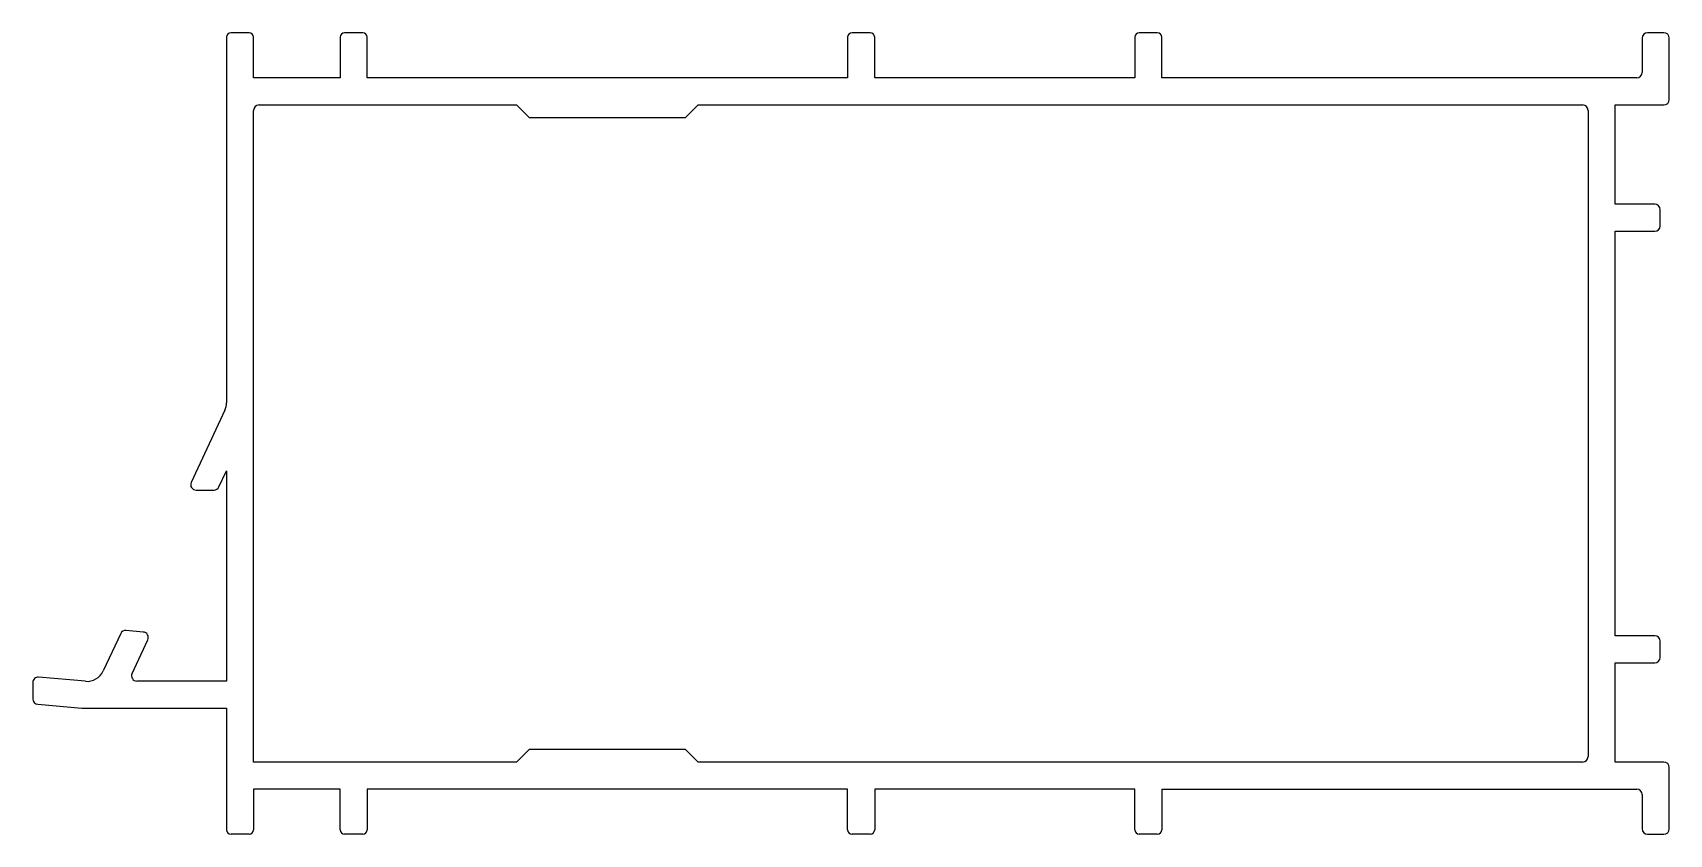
# Model space of a CAD drawing. Extents: x 1551.7 to 1642.3, y 1835.6 to 1880.
import ezdxf

# ---------------------------------------------------------------- set-up
doc = ezdxf.new("R2010")
doc.units = 0
doc.layers.get('0').update_dxf_attribs({"linetype": 'CONTINUOUS'})

msp = doc.modelspace()

# ---------------------------------------------------------------- linework, layer by layer
for p, q in [((1562.389, 1879.714), (1562.389, 1859.47)), ((1563.639, 1879.964), (1562.639, 1879.964)), ((1563.889, 1877.464), (1563.889, 1879.714)), ((1568.68, 1879.714), (1568.68, 1877.464)), ((1569.93, 1879.964), (1568.93, 1879.964)), ((1570.18, 1877.464), (1570.18, 1879.714)), ((1596.78, 1879.714), (1596.78, 1877.464)), ((1598.03, 1879.964), (1597.03, 1879.964)), ((1598.28, 1877.464), (1598.28, 1879.714)), ((1612.68, 1879.714), (1612.68, 1877.464)), ((1613.93, 1879.964), (1612.93, 1879.964)), ((1614.18, 1877.464), (1614.18, 1879.714)), ((1640.78, 1879.664), (1640.78, 1877.764)), ((1641.98, 1879.964), (1641.08, 1879.964)), ((1642.28, 1876.264), (1642.28, 1879.664)), ((1568.68, 1877.464), (1563.889, 1877.464)), ((1596.78, 1877.464), (1570.18, 1877.464)), ((1612.68, 1877.464), (1598.28, 1877.464)), ((1640.48, 1877.464), (1614.18, 1877.464)), ((1564.189, 1875.964), (1578.449, 1875.964)), ((1578.449, 1875.964), (1579.149, 1875.264)), ((1587.811, 1875.264), (1588.511, 1875.964)), ((1588.511, 1875.964), (1637.48, 1875.964)), ((1639.28, 1870.464), (1639.28, 1875.964)), ((1639.28, 1875.964), (1641.98, 1875.964)), ((1563.889, 1839.564), (1563.889, 1875.664)), ((1579.149, 1875.264), (1587.811, 1875.264)), ((1637.78, 1875.664), (1637.78, 1839.864)), ((1641.48, 1870.464), (1639.28, 1870.464)), ((1641.78, 1869.264), (1641.78, 1870.164)), ((1639.28, 1846.564), (1639.28, 1868.964)), ((1639.28, 1868.964), (1641.48, 1868.964)), ((1562.295, 1859.048), (1560.434, 1855.057)), ((1561.971, 1854.804), (1562.389, 1855.699)), ((1562.389, 1855.699), (1562.389, 1844.048)), ((1560.706, 1854.63), (1561.699, 1854.63)), ((1556.528, 1846.68), (1555.563, 1844.611)), ((1557.78, 1846.768), (1556.826, 1846.852)), ((1557.155, 1844.475), (1558.026, 1846.342)), ((1641.48, 1846.564), (1639.28, 1846.564)), ((1641.78, 1845.364), (1641.78, 1846.264)), ((1554.57, 1844.038), (1551.983, 1844.264)), ((1639.28, 1839.564), (1639.28, 1845.064)), ((1639.28, 1845.064), (1641.48, 1845.064)), ((1551.657, 1843.965), (1551.657, 1843.062)), ((1562.389, 1844.048), (1557.427, 1844.048)), ((1551.931, 1842.763), (1554.37, 1842.549)), ((1554.396, 1842.548), (1562.389, 1842.548)), ((1562.389, 1842.548), (1562.389, 1835.814)), ((1579.149, 1840.264), (1578.449, 1839.564)), ((1587.811, 1840.264), (1579.149, 1840.264)), ((1588.511, 1839.564), (1587.811, 1840.264)), ((1578.449, 1839.564), (1563.889, 1839.564)), ((1637.48, 1839.564), (1588.511, 1839.564)), ((1641.98, 1839.564), (1639.28, 1839.564)), ((1642.28, 1835.864), (1642.28, 1839.264)), ((1568.68, 1838.064), (1563.889, 1838.064)), ((1563.889, 1838.064), (1563.889, 1835.814)), ((1568.68, 1835.814), (1568.68, 1838.064)), ((1570.18, 1838.064), (1570.18, 1835.814)), ((1596.78, 1838.064), (1570.18, 1838.064)), ((1596.78, 1835.814), (1596.78, 1838.064)), ((1598.28, 1838.064), (1598.28, 1835.814)), ((1612.68, 1838.064), (1598.28, 1838.064)), ((1612.68, 1835.814), (1612.68, 1838.064)), ((1614.18, 1838.064), (1614.18, 1835.814)), ((1614.18, 1838.064), (1640.48, 1838.064)), ((1640.78, 1837.764), (1640.78, 1835.864)), ((1563.639, 1835.564), (1562.639, 1835.564)), ((1569.93, 1835.564), (1568.93, 1835.564)), ((1598.03, 1835.564), (1597.03, 1835.564)), ((1613.93, 1835.564), (1612.93, 1835.564)), ((1641.08, 1835.564), (1641.98, 1835.564))]:
    msp.add_line(p, q)
for centre, radius, start, end in [((1562.639, 1879.714), 0.25, 90, 180), ((1563.639, 1879.714), 0.25, 0, 90), ((1568.93, 1879.714), 0.25, 90, 180), ((1569.93, 1879.714), 0.25, 0, 90), ((1597.03, 1879.714), 0.25, 90, 180), ((1598.03, 1879.714), 0.25, 0, 90), ((1612.93, 1879.714), 0.25, 90, 180), ((1613.93, 1879.714), 0.25, 0, 90), ((1641.08, 1879.664), 0.3, 90, 180), ((1641.98, 1879.664), 0.3, 0, 90), ((1640.48, 1877.764), 0.3, 270, 360), ((1564.189, 1875.664), 0.3, 90, 180), ((1637.48, 1875.664), 0.3, 0, 90), ((1641.98, 1876.264), 0.3, 270, 0), ((1641.48, 1870.164), 0.3, 0, 90), ((1641.48, 1869.264), 0.3, 270, 0), ((1561.389, 1859.47), 1, 334.99999, 360), ((1560.706, 1854.93), 0.3, 154.99999, 270), ((1561.699, 1854.93), 0.3, 270, 334.99999), ((1556.8, 1846.553), 0.3, 85.00003, 154.99999), ((1557.754, 1846.469), 0.3, 334.99999, 85.00003), ((1641.48, 1846.264), 0.3, 0, 90), ((1641.48, 1845.364), 0.3, 270, 0), ((1551.957, 1843.965), 0.3, 85.00003, 180), ((1554.657, 1845.034), 1, 265.00003, 334.99999), ((1557.427, 1844.348), 0.3, 154.99999, 270), ((1551.957, 1843.062), 0.3, 180, 265.00003), ((1554.396, 1842.848), 0.3, 265.00003, 270), ((1637.48, 1839.864), 0.3, 270, 0), ((1641.98, 1839.264), 0.3, 0, 90), ((1640.48, 1837.764), 0.3, 0, 90), ((1562.639, 1835.814), 0.25, 180, 270), ((1563.639, 1835.814), 0.25, 270, 0), ((1568.93, 1835.814), 0.25, 180, 270), ((1569.93, 1835.814), 0.25, 270, 0), ((1597.03, 1835.814), 0.25, 180, 270), ((1598.03, 1835.814), 0.25, 270, 0), ((1612.93, 1835.814), 0.25, 180, 270), ((1613.93, 1835.814), 0.25, 270, 0), ((1641.08, 1835.864), 0.3, 180, 270), ((1641.98, 1835.864), 0.3, 270, 0)]:
    msp.add_arc(centre, radius, start, end)

doc.saveas('drawing.dxf')
